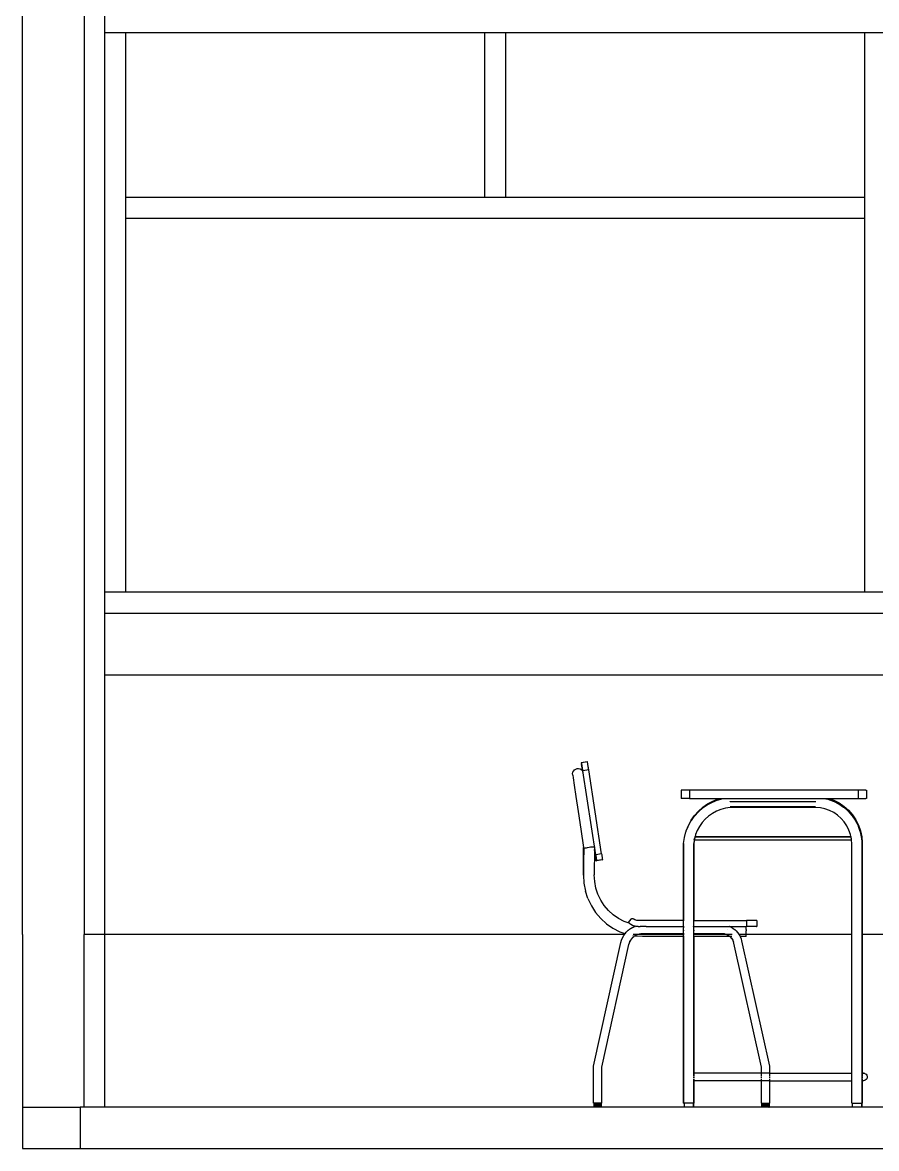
# Model space of a CAD drawing. Header units: metres. Extents: x -16.9 to 18.7, y -3.2 to 1.
# Drawn here: x -15.69 to -13.615, y -3.168 to -0.434 of the extents above; entities that cross this region are included whole.
import ezdxf

# ---------------------------------------------------------------- set-up
doc = ezdxf.new("R2010")
doc.units = ezdxf.units.M
doc.layers.add('SectionCutEdges', color=7, linetype='Continuous')

msp = doc.modelspace()

# ---------------------------------------------------------------- linework, layer by layer
for p, q in [((-15.4899, -0.4591), (-15.4899, -0.4083)), ((-15.4899, -1.8175), (-15.4899, -0.4591)), ((-15.4391, -0.4591), (-15.4899, -0.4591)), ((-15.4391, -0.8591), (-15.4391, -0.4591)), ((-14.5663, -0.4591), (-15.4391, -0.4591)), ((-14.5663, -0.8591), (-14.5663, -0.4591)), ((-14.5155, -0.4591), (-14.5663, -0.4591)), ((-13.6428, -0.4591), (-14.5155, -0.4591)), ((-14.5155, -0.8591), (-14.5155, -0.4591)), ((-13.6428, -0.8591), (-13.6428, -0.4591)), ((-13.592, -0.4591), (-13.6428, -0.4591)), ((-15.4391, -0.9099), (-15.4391, -0.8591)), ((-14.5663, -0.8591), (-15.4391, -0.8591)), ((-14.5155, -0.8591), (-14.5663, -0.8591)), ((-13.6428, -0.8591), (-14.5155, -0.8591)), ((-13.6428, -0.9099), (-13.6428, -0.8591)), ((-15.4391, -1.8175), (-15.4391, -0.9099)), ((-13.6428, -0.9099), (-15.4391, -0.9099)), ((-13.6428, -1.8175), (-13.6428, -0.9099)), ((-15.4899, -1.8683), (-15.4899, -1.8175)), ((-15.4391, -1.8175), (-15.4899, -1.8175)), ((-13.6428, -1.8175), (-15.4391, -1.8175)), ((-13.592, -1.8175), (-13.6428, -1.8175)), ((-15.4899, -1.8683), (-11.7449, -1.8683)), ((-15.4899, -2.0183), (-15.4899, -1.8683)), ((-15.4899, -2.0183), (-11.7449, -2.0183)), ((-15.4899, -2.6483), (-15.4899, -2.0183)), ((-14.3178, -2.2294), (-14.332, -2.2317)), ((-14.3311, -2.2317), (-14.332, -2.2317)), ((-14.332, -2.2317), (-14.332, -2.2319)), ((-14.332, -2.2319), (-14.3319, -2.2324)), ((-14.3319, -2.2324), (-14.3318, -2.2332)), ((-14.3318, -2.2332), (-14.3316, -2.2343)), ((-14.3316, -2.2343), (-14.3314, -2.2358)), ((-14.3302, -2.2438), (-14.3314, -2.2358)), ((-14.3169, -2.2294), (-14.3311, -2.2317)), ((-14.331, -2.2319), (-14.3311, -2.2317)), ((-14.3309, -2.2324), (-14.331, -2.2319)), ((-14.3308, -2.2332), (-14.3309, -2.2324)), ((-14.3306, -2.2344), (-14.3308, -2.2332)), ((-14.3304, -2.2358), (-14.3306, -2.2344)), ((-14.3301, -2.2374), (-14.3304, -2.2358)), ((-14.3298, -2.2394), (-14.3301, -2.2374)), ((-14.3295, -2.2415), (-14.3298, -2.2394)), ((-14.3292, -2.2438), (-14.3295, -2.2415)), ((-14.3169, -2.2294), (-14.3178, -2.2294)), ((-14.3169, -2.2296), (-14.3169, -2.2294)), ((-14.3168, -2.2301), (-14.3169, -2.2296)), ((-14.3166, -2.2309), (-14.3168, -2.2301)), ((-14.3165, -2.232), (-14.3166, -2.2309)), ((-14.3162, -2.2334), (-14.3165, -2.232)), ((-14.316, -2.2351), (-14.3162, -2.2334)), ((-14.3157, -2.237), (-14.316, -2.2351)), ((-14.3153, -2.2392), (-14.3157, -2.237)), ((-14.315, -2.2414), (-14.3153, -2.2392)), ((-14.3146, -2.2438), (-14.315, -2.2414)), ((-14.3529, -2.2578), (-14.3521, -2.2544)), ((-14.3528, -2.2614), (-14.3529, -2.2578)), ((-14.3528, -2.2614), (-14.3519, -2.2679)), ((-14.3521, -2.2544), (-14.3504, -2.2512)), ((-14.3519, -2.2679), (-14.3493, -2.2857)), ((-14.3504, -2.2512), (-14.3481, -2.2486)), ((-14.3481, -2.2486), (-14.3451, -2.2467)), ((-14.3451, -2.2467), (-14.3418, -2.2457)), ((-14.3418, -2.2457), (-14.3384, -2.2456)), ((-14.3384, -2.2456), (-14.335, -2.2465)), ((-14.335, -2.2465), (-14.332, -2.2482)), ((-14.332, -2.2482), (-14.3295, -2.2507)), ((-14.329, -2.2515), (-14.3302, -2.2438)), ((-14.3295, -2.2507), (-14.329, -2.2515)), ((-14.3288, -2.2462), (-14.3292, -2.2438)), ((-14.329, -2.2515), (-14.328, -2.2583)), ((-14.329, -2.2515), (-14.3283, -2.2527)), ((-14.3284, -2.2487), (-14.3288, -2.2462)), ((-14.328, -2.2512), (-14.3284, -2.2487)), ((-14.3139, -2.2489), (-14.328, -2.2512)), ((-14.2969, -2.4549), (-14.328, -2.2512)), ((-14.3142, -2.2463), (-14.3146, -2.2438)), ((-14.3139, -2.2489), (-14.3142, -2.2463)), ((-14.2827, -2.4528), (-14.3139, -2.2489)), ((-14.3493, -2.2857), (-14.3451, -2.3136)), ((-14.3451, -2.3136), (-14.3396, -2.3501)), ((-14.0889, -2.2983), (-14.089, -2.2983)), ((-14.089, -2.2983), (-14.089, -2.3183)), ((-14.0889, -2.3183), (-14.089, -2.3183)), ((-14.0884, -2.2983), (-14.0889, -2.2983)), ((-14.0884, -2.3183), (-14.0889, -2.3183)), ((-14.0875, -2.2983), (-14.0884, -2.2983)), ((-14.0875, -2.3183), (-14.0884, -2.3183)), ((-14.0864, -2.2983), (-14.0875, -2.2983)), ((-14.0864, -2.3183), (-14.0875, -2.3183)), ((-14.0849, -2.2983), (-14.0864, -2.2983)), ((-14.0849, -2.3183), (-14.0864, -2.3183)), ((-14.0832, -2.2983), (-14.0849, -2.2983)), ((-14.0832, -2.3183), (-14.0849, -2.3183)), ((-14.0812, -2.2983), (-14.0832, -2.2983)), ((-14.0812, -2.3183), (-14.0832, -2.3183)), ((-14.079, -2.2983), (-14.0812, -2.2983)), ((-14.079, -2.3183), (-14.0812, -2.3183)), ((-14.0767, -2.2983), (-14.079, -2.2983)), ((-14.0767, -2.3183), (-14.079, -2.3183)), ((-14.0742, -2.2983), (-14.0767, -2.2983)), ((-14.0742, -2.3183), (-14.0767, -2.3183)), ((-14.0716, -2.2983), (-14.0742, -2.2983)), ((-14.0716, -2.3183), (-14.0742, -2.3183)), ((-14.069, -2.2983), (-14.0716, -2.2983)), ((-14.069, -2.3183), (-14.0716, -2.3183)), ((-13.659, -2.2983), (-14.069, -2.2983)), ((-14.069, -2.2983), (-14.069, -2.3183)), ((-14.069, -2.3183), (-13.9951, -2.3183)), ((-14.0133, -2.3269), (-14, -2.3217)), ((-14.0126, -2.3246), (-13.9993, -2.3194)), ((-14, -2.3217), (-13.9986, -2.3214)), ((-13.9993, -2.3194), (-13.9951, -2.3183)), ((-13.9986, -2.3214), (-13.9871, -2.3183)), ((-13.9951, -2.3183), (-13.9935, -2.3183)), ((-13.9935, -2.3183), (-13.9887, -2.3183)), ((-13.9887, -2.3183), (-13.9871, -2.3183)), ((-13.9871, -2.3183), (-13.9862, -2.3183)), ((-13.9862, -2.3183), (-13.985, -2.3184)), ((-13.985, -2.3183), (-13.9848, -2.3183)), ((-13.985, -2.3184), (-13.9848, -2.3183)), ((-13.9848, -2.3183), (-13.9759, -2.3183)), ((-13.9759, -2.3183), (-13.9718, -2.3183)), ((-13.9718, -2.3183), (-13.7618, -2.3183)), ((-13.7618, -2.3183), (-13.7545, -2.3183)), ((-13.7545, -2.3183), (-13.7476, -2.3183)), ((-13.7476, -2.3183), (-13.7442, -2.3183)), ((-13.7442, -2.3183), (-13.7422, -2.3183)), ((-13.7422, -2.3183), (-13.7331, -2.3202)), ((-13.7422, -2.3183), (-13.7384, -2.3183)), ((-13.7384, -2.3183), (-13.7325, -2.3183)), ((-13.7331, -2.3202), (-13.733, -2.3203)), ((-13.733, -2.3203), (-13.7195, -2.3249)), ((-13.7325, -2.3183), (-13.7325, -2.3183)), ((-13.7325, -2.3183), (-13.7312, -2.3183)), ((-13.7312, -2.3183), (-13.659, -2.3183)), ((-13.7312, -2.3183), (-13.7186, -2.3227)), ((-13.7186, -2.3227), (-13.7055, -2.3292)), ((-13.6564, -2.2983), (-13.659, -2.2983)), ((-13.659, -2.2983), (-13.659, -2.3183)), ((-13.659, -2.3183), (-13.6564, -2.3183)), ((-13.6539, -2.2983), (-13.6564, -2.2983)), ((-13.6564, -2.3183), (-13.6539, -2.3183)), ((-13.6514, -2.2983), (-13.6539, -2.2983)), ((-13.6539, -2.3183), (-13.6514, -2.3183)), ((-13.649, -2.2983), (-13.6514, -2.2983)), ((-13.6514, -2.3183), (-13.649, -2.3183)), ((-13.6469, -2.2983), (-13.649, -2.2983)), ((-13.649, -2.3183), (-13.6469, -2.3183)), ((-13.6449, -2.2983), (-13.6469, -2.2983)), ((-13.6469, -2.3183), (-13.6449, -2.3183)), ((-13.6432, -2.2983), (-13.6449, -2.2983)), ((-13.6449, -2.3183), (-13.6432, -2.3183)), ((-13.6417, -2.2983), (-13.6432, -2.2983)), ((-13.6432, -2.3183), (-13.6417, -2.3183)), ((-13.6406, -2.2983), (-13.6417, -2.2983)), ((-13.6417, -2.3183), (-13.6406, -2.3183)), ((-13.6406, -2.2983), (-13.639, -2.2983)), ((-13.639, -2.3183), (-13.6406, -2.3183)), ((-13.639, -2.2983), (-13.639, -2.3183)), ((-14.3396, -2.3501), (-14.3331, -2.3931)), ((-14.0569, -2.3596), (-14.0475, -2.349)), ((-14.0562, -2.3602), (-14.0482, -2.3513)), ((-14.0482, -2.3513), (-14.0466, -2.3498)), ((-14.0475, -2.349), (-14.0368, -2.3395)), ((-14.0466, -2.3498), (-14.0376, -2.3418)), ((-14.0376, -2.3418), (-14.0359, -2.3406)), ((-14.0368, -2.3395), (-14.0251, -2.3313)), ((-14.0359, -2.3406), (-14.0259, -2.3336)), ((-14.0259, -2.3336), (-14.0246, -2.3329)), ((-14.0251, -2.3313), (-14.0126, -2.3246)), ((-14.0246, -2.3329), (-14.0243, -2.3327)), ((-14.0243, -2.3327), (-14.0133, -2.3269)), ((-14.0031, -2.3491), (-14.0131, -2.3545)), ((-13.9925, -2.3449), (-14.0031, -2.3491)), ((-13.9815, -2.3421), (-13.9925, -2.3449)), ((-13.9703, -2.3405), (-13.9815, -2.3421)), ((-13.9704, -2.326), (-13.9713, -2.3262)), ((-13.9704, -2.326), (-13.9713, -2.3262)), ((-13.9696, -2.3382), (-13.9705, -2.3383)), ((-13.9704, -2.326), (-13.7621, -2.326)), ((-13.9704, -2.326), (-13.7621, -2.326)), ((-13.7626, -2.3405), (-13.9703, -2.3405)), ((-13.7625, -2.3382), (-13.9696, -2.3382)), ((-13.7509, -2.3414), (-13.7626, -2.3405)), ((-13.7397, -2.3438), (-13.7509, -2.3414)), ((-13.7288, -2.3475), (-13.7397, -2.3438)), ((-13.7186, -2.3526), (-13.7288, -2.3475)), ((-13.7195, -2.3249), (-13.7193, -2.325)), ((-13.7193, -2.325), (-13.7067, -2.3313)), ((-13.7067, -2.3313), (-13.7063, -2.3315)), ((-13.7063, -2.3315), (-13.6948, -2.3392)), ((-13.7055, -2.3292), (-13.6934, -2.3374)), ((-13.6948, -2.3392), (-13.6941, -2.3397)), ((-13.6941, -2.3397), (-13.684, -2.3486)), ((-13.6934, -2.3374), (-13.6824, -2.347)), ((-13.684, -2.3486), (-13.6832, -2.3493)), ((-13.6832, -2.3493), (-13.6744, -2.3593)), ((-13.6824, -2.347), (-13.6728, -2.358)), ((-14.0718, -2.3839), (-14.0651, -2.3713)), ((-14.0714, -2.3841), (-14.0658, -2.3736)), ((-14.0658, -2.3736), (-14.0645, -2.3717)), ((-14.0651, -2.3713), (-14.0569, -2.3596)), ((-14.0645, -2.3717), (-14.0577, -2.3619)), ((-14.0577, -2.3619), (-14.0562, -2.3602)), ((-14.0385, -2.377), (-14.045, -2.3864)), ((-14.031, -2.3685), (-14.0385, -2.377)), ((-14.0224, -2.361), (-14.031, -2.3685)), ((-14.0131, -2.3545), (-14.0224, -2.361)), ((-13.7091, -2.359), (-13.7186, -2.3526)), ((-13.7004, -2.3666), (-13.7091, -2.359)), ((-13.6929, -2.3752), (-13.7004, -2.3666)), ((-13.6865, -2.3847), (-13.6929, -2.3752)), ((-13.6744, -2.3593), (-13.6735, -2.3603)), ((-13.6735, -2.3603), (-13.6663, -2.3711)), ((-13.6728, -2.358), (-13.6646, -2.3701)), ((-13.6663, -2.3711), (-13.6654, -2.3724)), ((-13.6654, -2.3724), (-13.6594, -2.3843)), ((-13.6646, -2.3701), (-13.6581, -2.3832)), ((-14.3331, -2.3931), (-14.3264, -2.4372)), ((-14.0814, -2.4132), (-14.0778, -2.3995)), ((-14.0778, -2.3995), (-14.0773, -2.3983)), ((-14.0773, -2.3983), (-14.077, -2.3972)), ((-14.0773, -2.3983), (-14.0769, -2.3972)), ((-14.077, -2.3972), (-14.0718, -2.3839)), ((-14.0769, -2.3972), (-14.0726, -2.3862)), ((-14.0726, -2.3862), (-14.0715, -2.3841)), ((-14.0715, -2.3841), (-14.0714, -2.3841)), ((-14.0541, -2.4059), (-14.0554, -2.4109)), ((-14.0541, -2.4059), (-14.0545, -2.407)), ((-14.0504, -2.3964), (-14.0541, -2.4059)), ((-14.045, -2.3864), (-14.0504, -2.3964)), ((-13.6814, -2.395), (-13.6865, -2.3847)), ((-13.6776, -2.4058), (-13.6814, -2.395)), ((-13.6765, -2.4109), (-13.6776, -2.4058)), ((-13.6594, -2.3843), (-13.6588, -2.3855)), ((-13.6588, -2.3855), (-13.6547, -2.3974)), ((-13.6581, -2.3832), (-13.6533, -2.397)), ((-13.6547, -2.3974), (-13.654, -2.3993)), ((-13.654, -2.3993), (-13.6515, -2.4115)), ((-13.6533, -2.397), (-13.6503, -2.4113)), ((-14.0833, -2.4275), (-14.0814, -2.4132)), ((-14.0833, -2.6145), (-14.0833, -2.4275)), ((-14.0826, -2.6145), (-14.0826, -2.4275)), ((-14.0586, -2.4268), (-14.059, -2.4292)), ((-14.059, -2.4292), (-14.059, -2.6145)), ((-14.0575, -2.4189), (-14.0586, -2.4268)), ((-14.0571, -2.4189), (-14.0582, -2.4269)), ((-14.0582, -2.4269), (-14.0582, -2.6145)), ((-14.058, -2.4189), (-14.0575, -2.4189)), ((-14.0579, -2.4185), (-14.0575, -2.4185)), ((-14.0574, -2.418), (-14.0575, -2.4185)), ((-14.0575, -2.4185), (-14.0575, -2.4189)), ((-14.0575, -2.4185), (-14.057, -2.4185)), ((-14.0575, -2.4189), (-14.0571, -2.4189)), ((-14.0574, -2.418), (-14.0568, -2.4158)), ((-14.057, -2.4185), (-14.0571, -2.4189)), ((-14.0571, -2.4189), (-13.6751, -2.4189)), ((-14.0567, -2.4158), (-14.057, -2.4185)), ((-14.057, -2.4185), (-13.6751, -2.4185)), ((-14.0567, -2.4154), (-14.0568, -2.4158)), ((-14.0565, -2.4144), (-14.0567, -2.4154)), ((-14.0557, -2.4114), (-14.0565, -2.4144)), ((-14.0555, -2.4114), (-14.0563, -2.4144)), ((-14.0556, -2.4109), (-14.0557, -2.4114)), ((-14.0557, -2.4114), (-14.0555, -2.4114)), ((-14.0545, -2.407), (-14.0556, -2.4109)), ((-14.0556, -2.4109), (-14.0554, -2.4109)), ((-14.0554, -2.4109), (-14.0555, -2.4114)), ((-14.0555, -2.4114), (-13.6764, -2.4114)), ((-14.0554, -2.4109), (-13.6765, -2.4109)), ((-13.6764, -2.4114), (-13.6765, -2.4109)), ((-13.6758, -2.4144), (-13.6764, -2.4114)), ((-13.6756, -2.4154), (-13.6758, -2.4144)), ((-13.6755, -2.4158), (-13.6756, -2.4154)), ((-13.6752, -2.417), (-13.6755, -2.4158)), ((-13.6751, -2.4185), (-13.6752, -2.417)), ((-13.6751, -2.4185), (-13.6747, -2.4185)), ((-13.6751, -2.4189), (-13.6751, -2.4185)), ((-13.6743, -2.4288), (-13.6751, -2.4189)), ((-13.6751, -2.4189), (-13.6747, -2.4189)), ((-13.6743, -2.6483), (-13.6743, -2.4288)), ((-13.6515, -2.4115), (-13.6511, -2.4136)), ((-13.6511, -2.4136), (-13.6501, -2.4256)), ((-13.6503, -2.4113), (-13.6492, -2.4256)), ((-13.6501, -2.4256), (-13.65, -2.4279)), ((-13.65, -2.4279), (-13.65, -2.6483)), ((-13.6492, -2.4256), (-13.6492, -2.6483)), ((-14.3268, -2.5048), (-14.3264, -2.4372)), ((-14.3264, -2.4372), (-14.326, -2.4401)), ((-14.326, -2.4401), (-14.3264, -2.4725)), ((-14.326, -2.4401), (-14.3259, -2.4401)), ((-14.3259, -2.4401), (-14.3256, -2.4396)), ((-14.3256, -2.4396), (-14.3243, -2.4391)), ((-14.3243, -2.4391), (-14.3223, -2.4384)), ((-14.3223, -2.4384), (-14.3196, -2.4378)), ((-14.3196, -2.4378), (-14.3165, -2.4371)), ((-14.3165, -2.4371), (-14.3131, -2.4365)), ((-14.3131, -2.4365), (-14.3097, -2.436)), ((-14.3097, -2.436), (-14.3066, -2.4356)), ((-14.3066, -2.4356), (-14.3038, -2.4354)), ((-14.3038, -2.4354), (-14.3017, -2.4354)), ((-14.3017, -2.4354), (-14.3004, -2.4355)), ((-14.3004, -2.4355), (-14.2999, -2.4358)), ((-14.3004, -2.439), (-14.3004, -2.4392)), ((-14.2999, -2.4421), (-14.3004, -2.5039)), ((-14.2999, -2.4358), (-14.2999, -2.4421)), ((-14.2968, -2.4629), (-14.2999, -2.4421)), ((-14.2827, -2.4528), (-14.2969, -2.4549)), ((-14.2969, -2.4549), (-14.2966, -2.4568)), ((-14.2966, -2.4568), (-14.2964, -2.4587)), ((-14.2964, -2.4587), (-14.2961, -2.4605)), ((-14.2961, -2.4605), (-14.2958, -2.4622)), ((-14.2827, -2.4528), (-14.2824, -2.4547)), ((-14.2824, -2.4547), (-14.2821, -2.4566)), ((-14.2821, -2.4566), (-14.2819, -2.4584)), ((-14.2819, -2.4584), (-14.2816, -2.4601)), ((-14.2816, -2.4601), (-14.2814, -2.4617)), ((-14.3264, -2.4725), (-14.3268, -2.5048)), ((-14.2961, -2.4672), (-14.2968, -2.4629)), ((-14.2959, -2.4682), (-14.2961, -2.4672)), ((-14.2958, -2.4689), (-14.2959, -2.4682)), ((-14.2958, -2.4622), (-14.2956, -2.4637)), ((-14.2957, -2.4693), (-14.2958, -2.4689)), ((-14.2958, -2.4694), (-14.2957, -2.4697)), ((-14.2958, -2.4694), (-14.2957, -2.4697)), ((-14.2957, -2.4694), (-14.2957, -2.4693)), ((-14.2957, -2.4694), (-14.2947, -2.4694)), ((-14.2957, -2.4694), (-14.2957, -2.4697)), ((-14.2957, -2.4694), (-14.2957, -2.4697)), ((-14.2956, -2.4637), (-14.2954, -2.4652)), ((-14.2954, -2.4652), (-14.2952, -2.4664)), ((-14.2952, -2.4664), (-14.295, -2.4675)), ((-14.295, -2.4675), (-14.2949, -2.4683)), ((-14.2949, -2.4683), (-14.2948, -2.4689)), ((-14.2815, -2.4674), (-14.2948, -2.4693)), ((-14.2948, -2.4689), (-14.2948, -2.4693)), ((-14.2948, -2.4693), (-14.2947, -2.4694)), ((-14.2805, -2.4674), (-14.2947, -2.4694)), ((-14.2947, -2.4697), (-14.2947, -2.4694)), ((-14.2947, -2.4697), (-14.2947, -2.4694)), ((-14.2815, -2.4674), (-14.2805, -2.4674)), ((-14.2814, -2.4617), (-14.2812, -2.4631)), ((-14.2812, -2.4631), (-14.281, -2.4644)), ((-14.281, -2.4644), (-14.2808, -2.4654)), ((-14.2808, -2.4654), (-14.2807, -2.4663)), ((-14.2807, -2.4663), (-14.2806, -2.4669)), ((-14.2806, -2.4669), (-14.2805, -2.4673)), ((-14.2805, -2.4673), (-14.2805, -2.4674)), ((-14.3268, -2.5048), (-14.3256, -2.5238)), ((-14.2994, -2.5203), (-14.3004, -2.5039)), ((-14.3256, -2.5238), (-14.3219, -2.543)), ((-14.3159, -2.5615), (-14.3219, -2.543)), ((-14.2964, -2.5359), (-14.2994, -2.5203)), ((-14.2914, -2.551), (-14.2964, -2.5359)), ((-14.3159, -2.5615), (-14.3075, -2.579)), ((-14.2846, -2.5653), (-14.2914, -2.551)), ((-14.2761, -2.5785), (-14.2846, -2.5653)), ((-14.3075, -2.579), (-14.2971, -2.5952)), ((-14.2971, -2.5952), (-14.2847, -2.6099)), ((-14.266, -2.5905), (-14.2761, -2.5785)), ((-14.2544, -2.601), (-14.266, -2.5905)), ((-14.2847, -2.6099), (-14.2705, -2.6228)), ((-14.2705, -2.6228), (-14.2549, -2.6336)), ((-14.2417, -2.6099), (-14.2544, -2.601)), ((-14.2279, -2.6169), (-14.2417, -2.6099)), ((-14.2159, -2.6211), (-14.2279, -2.6169)), ((-14.2112, -2.6116), (-14.2178, -2.6194)), ((-14.2159, -2.6211), (-14.2178, -2.6194)), ((-14.2151, -2.6219), (-14.2159, -2.6211)), ((-14.2151, -2.6219), (-14.2136, -2.6229)), ((-14.2117, -2.6242), (-14.2136, -2.6229)), ((-14.2114, -2.6245), (-14.2117, -2.6242)), ((-14.2073, -2.6266), (-14.2114, -2.6245)), ((-14.2107, -2.6113), (-14.2112, -2.6116)), ((-14.2101, -2.6111), (-14.2107, -2.6113)), ((-14.2096, -2.6109), (-14.2101, -2.6111)), ((-14.209, -2.6108), (-14.2096, -2.6109)), ((-14.2083, -2.6107), (-14.209, -2.6108)), ((-14.2077, -2.6106), (-14.2083, -2.6107)), ((-14.2071, -2.6107), (-14.2077, -2.6106)), ((-14.2065, -2.6108), (-14.2071, -2.6107)), ((-14.2059, -2.6109), (-14.2065, -2.6108)), ((-14.2053, -2.6111), (-14.2059, -2.6109)), ((-14.2048, -2.6113), (-14.2053, -2.6111)), ((-14.2042, -2.6116), (-14.2048, -2.6113)), ((-14.2019, -2.6129), (-14.2042, -2.6116)), ((-14.1993, -2.6137), (-14.2019, -2.6129)), ((-14.1968, -2.6143), (-14.1993, -2.6137)), ((-14.1941, -2.6145), (-14.1968, -2.6143)), ((-14.1739, -2.6145), (-14.1941, -2.6145)), ((-14.0833, -2.6145), (-14.1739, -2.6145)), ((-14.0826, -2.6145), (-14.0833, -2.6145)), ((-14.0833, -2.6292), (-14.0833, -2.6145)), ((-14.0817, -2.6145), (-14.0826, -2.6145)), ((-14.059, -2.6145), (-14.0594, -2.6145)), ((-14.0586, -2.6145), (-14.059, -2.6145)), ((-14.059, -2.6145), (-14.059, -2.6292)), ((-14.0582, -2.6145), (-14.0586, -2.6145)), ((-14.0582, -2.6145), (-13.9307, -2.6145)), ((-13.9307, -2.6145), (-13.9307, -2.6292)), ((-13.9274, -2.6145), (-13.9307, -2.6145)), ((-13.9242, -2.6145), (-13.9274, -2.6145)), ((-13.9211, -2.6145), (-13.9242, -2.6145)), ((-13.9181, -2.6145), (-13.9211, -2.6145)), ((-13.9154, -2.6145), (-13.9181, -2.6145)), ((-13.9129, -2.6145), (-13.9154, -2.6145)), ((-13.9107, -2.6145), (-13.9129, -2.6145)), ((-13.9089, -2.6145), (-13.9107, -2.6145)), ((-13.9074, -2.6145), (-13.9089, -2.6145)), ((-13.9064, -2.6145), (-13.9074, -2.6145)), ((-13.9055, -2.6145), (-13.9064, -2.6145)), ((-13.9055, -2.6145), (-13.9055, -2.6292)), ((-15.4899, -2.6483), (-15.5399, -2.6483)), ((-15.4899, -3.0683), (-15.4899, -2.6483)), ((-14.227, -2.6483), (-15.4899, -2.6483)), ((-14.2549, -2.6336), (-14.238, -2.6423)), ((-14.238, -2.6423), (-14.2258, -2.6466)), ((-14.2317, -2.6564), (-14.2288, -2.651)), ((-14.2316, -2.6564), (-14.2287, -2.6511)), ((-14.2288, -2.651), (-14.227, -2.6483)), ((-14.2287, -2.651), (-14.2269, -2.6483)), ((-14.2287, -2.6511), (-14.2287, -2.651)), ((-14.227, -2.6483), (-14.2258, -2.6466)), ((-14.2269, -2.6483), (-14.227, -2.6483)), ((-14.2269, -2.6483), (-14.2257, -2.6466)), ((-14.2266, -2.6483), (-14.2269, -2.6483)), ((-14.2258, -2.6466), (-14.2257, -2.6466)), ((-14.2257, -2.6466), (-14.2254, -2.6462)), ((-14.2257, -2.6466), (-14.2255, -2.6467)), ((-14.2255, -2.6467), (-14.2254, -2.6467)), ((-14.2254, -2.6462), (-14.2253, -2.646)), ((-14.2253, -2.646), (-14.2245, -2.6451)), ((-14.2245, -2.6451), (-14.223, -2.6433)), ((-14.223, -2.6433), (-14.2213, -2.6414)), ((-14.2213, -2.6414), (-14.2209, -2.641)), ((-14.2209, -2.641), (-14.2182, -2.6385)), ((-14.2182, -2.6385), (-14.2174, -2.6378)), ((-14.2174, -2.6378), (-14.2168, -2.6372)), ((-14.2168, -2.6372), (-14.2147, -2.6357)), ((-14.2148, -2.6357), (-14.212, -2.6337)), ((-14.2147, -2.6357), (-14.212, -2.6337)), ((-14.212, -2.6337), (-14.2107, -2.6329)), ((-14.212, -2.6337), (-14.2119, -2.6337)), ((-14.2119, -2.6337), (-14.2106, -2.6329)), ((-14.2106, -2.6329), (-14.2067, -2.6307)), ((-14.203, -2.6281), (-14.2073, -2.6266)), ((-14.2067, -2.6307), (-14.2062, -2.6305)), ((-14.206, -2.6515), (-14.2065, -2.6514)), ((-14.2062, -2.6305), (-14.2017, -2.6285)), ((-14.2032, -2.6483), (-14.2061, -2.6483)), ((-14.2059, -2.6515), (-14.206, -2.6515)), ((-14.2044, -2.6536), (-14.2025, -2.6522)), ((-14.2043, -2.6536), (-14.2024, -2.6522)), ((-14.2014, -2.6284), (-14.203, -2.6281)), ((-14.2025, -2.6522), (-14.2029, -2.6521)), ((-14.2025, -2.6522), (-14.2017, -2.6516)), ((-14.2024, -2.6522), (-14.2025, -2.6522)), ((-14.2024, -2.6522), (-14.2017, -2.6517)), ((-14.2017, -2.6524), (-14.2024, -2.6522)), ((-14.2012, -2.6484), (-14.2023, -2.6483)), ((-14.2017, -2.6285), (-14.2014, -2.6284)), ((-14.2017, -2.6517), (-14.2012, -2.6514)), ((-14.1834, -2.6536), (-14.2017, -2.6524)), ((-14.1988, -2.6289), (-14.2014, -2.6284)), ((-14.1953, -2.6483), (-14.2012, -2.6484)), ((-14.2012, -2.6514), (-14.1999, -2.6506)), ((-14.1999, -2.6506), (-14.198, -2.6495)), ((-14.199, -2.6307), (-14.199, -2.6306)), ((-14.1986, -2.629), (-14.1988, -2.6289)), ((-14.1946, -2.6292), (-14.1986, -2.629)), ((-14.198, -2.6495), (-14.1962, -2.6487)), ((-14.1962, -2.6487), (-14.1961, -2.6487)), ((-14.1961, -2.6487), (-14.1953, -2.6483)), ((-14.1953, -2.6483), (-14.1952, -2.6483)), ((-14.1952, -2.6483), (-14.1946, -2.6481)), ((-14.0833, -2.6483), (-14.1952, -2.6483)), ((-14.194, -2.6292), (-14.1946, -2.6292)), ((-14.1946, -2.6481), (-14.1945, -2.6481)), ((-14.1945, -2.6481), (-14.1911, -2.647)), ((-14.194, -2.6292), (-14.1892, -2.6292)), ((-14.1911, -2.647), (-14.191, -2.647)), ((-14.191, -2.647), (-14.1874, -2.6464)), ((-14.1739, -2.6292), (-14.1892, -2.6292)), ((-14.1874, -2.6464), (-14.1873, -2.6464)), ((-14.1873, -2.6464), (-14.1833, -2.6461)), ((-14.1833, -2.6461), (-14.1832, -2.6461)), ((-14.1832, -2.6461), (-14.0833, -2.6461)), ((-14.1739, -2.6292), (-14.0833, -2.6292)), ((-14.0833, -2.6302), (-14.0833, -2.6292)), ((-14.0833, -2.6292), (-14.0826, -2.6292)), ((-14.0833, -2.6302), (-14.0833, -2.6327)), ((-14.0833, -2.633), (-14.0833, -2.6327)), ((-14.0833, -2.6354), (-14.0833, -2.633)), ((-14.0833, -2.6382), (-14.0833, -2.6354)), ((-14.0833, -2.6399), (-14.0833, -2.6382)), ((-14.0833, -2.6407), (-14.0833, -2.6399)), ((-14.0833, -2.6429), (-14.0833, -2.6407)), ((-14.0833, -2.6434), (-14.0833, -2.6429)), ((-14.0833, -2.6457), (-14.0833, -2.6434)), ((-14.0833, -2.6461), (-14.0833, -2.6457)), ((-14.0833, -2.6461), (-14.0817, -2.6461)), ((-14.0833, -2.6467), (-14.0833, -2.6461)), ((-14.0833, -2.6483), (-14.0833, -2.6467)), ((-14.0833, -2.6496), (-14.0833, -2.6483)), ((-14.0826, -2.6483), (-14.0833, -2.6483)), ((-14.0833, -2.6518), (-14.0833, -2.6496)), ((-14.0833, -2.6536), (-14.0833, -2.6518)), ((-14.0826, -2.6302), (-14.0826, -2.6292)), ((-14.0826, -2.6292), (-14.0817, -2.6292)), ((-14.0826, -2.6399), (-14.0826, -2.6382)), ((-14.0826, -2.6483), (-14.0826, -2.6467)), ((-14.0826, -2.6496), (-14.0826, -2.6483)), ((-14.0817, -2.6483), (-14.0826, -2.6483)), ((-14.0826, -2.6536), (-14.0826, -2.6518)), ((-14.0594, -2.6292), (-14.059, -2.6292)), ((-14.0594, -2.6461), (-14.059, -2.6461)), ((-14.059, -2.6292), (-14.0586, -2.6292)), ((-14.059, -2.6302), (-14.059, -2.6292)), ((-14.059, -2.6302), (-14.059, -2.6327)), ((-14.059, -2.6327), (-14.059, -2.633)), ((-14.059, -2.633), (-14.059, -2.6354)), ((-14.059, -2.6354), (-14.059, -2.6382)), ((-14.059, -2.6382), (-14.059, -2.6399)), ((-14.059, -2.6399), (-14.059, -2.6407)), ((-14.059, -2.6407), (-14.059, -2.6429)), ((-14.059, -2.6429), (-14.059, -2.6434)), ((-14.059, -2.6434), (-14.059, -2.6457)), ((-14.059, -2.6457), (-14.059, -2.6461)), ((-14.059, -2.6461), (-13.9899, -2.6461)), ((-14.059, -2.6461), (-14.059, -2.6467)), ((-14.059, -2.6467), (-14.059, -2.6496)), ((-14.059, -2.6496), (-14.059, -2.6518)), ((-14.059, -2.6518), (-14.059, -2.6536)), ((-14.0586, -2.6292), (-14.0582, -2.6292)), ((-14.0582, -2.6292), (-13.9847, -2.6292)), ((-14.0582, -2.6292), (-14.0582, -2.6302)), ((-14.0582, -2.6382), (-14.0582, -2.6399)), ((-14.0582, -2.6467), (-14.0582, -2.6483)), ((-14.0582, -2.6483), (-14.0582, -2.6496)), ((-13.979, -2.6483), (-14.0582, -2.6483)), ((-14.0582, -2.6518), (-14.0582, -2.6536)), ((-13.9899, -2.6461), (-13.9864, -2.6463)), ((-13.9864, -2.6463), (-13.9841, -2.6467)), ((-13.9847, -2.6292), (-13.9845, -2.6292)), ((-13.9845, -2.6292), (-13.9797, -2.6292)), ((-13.9841, -2.6467), (-13.984, -2.6467)), ((-13.9832, -2.6469), (-13.984, -2.6467)), ((-13.9832, -2.6469), (-13.9803, -2.6478)), ((-13.9803, -2.6478), (-13.9802, -2.6478)), ((-13.9802, -2.6478), (-13.979, -2.6483)), ((-13.9797, -2.6292), (-13.974, -2.6292)), ((-13.9789, -2.6483), (-13.979, -2.6483)), ((-13.9731, -2.6483), (-13.9789, -2.6483)), ((-13.9789, -2.6483), (-13.9773, -2.6491)), ((-13.9773, -2.6491), (-13.9764, -2.6496)), ((-13.9773, -2.6491), (-13.9772, -2.6491)), ((-13.9772, -2.6491), (-13.9763, -2.6496)), ((-13.9769, -2.6377), (-13.9769, -2.6377)), ((-13.9763, -2.6496), (-13.9744, -2.6507)), ((-13.9744, -2.6507), (-13.9729, -2.6518)), ((-13.974, -2.6292), (-13.9739, -2.6293)), ((-13.9739, -2.6293), (-13.9714, -2.6292)), ((-13.973, -2.6518), (-13.9719, -2.6526)), ((-13.9729, -2.6518), (-13.9719, -2.6525)), ((-13.9687, -2.6483), (-13.9722, -2.6483)), ((-13.9719, -2.6525), (-13.9718, -2.6526)), ((-13.9707, -2.6292), (-13.9714, -2.6292)), ((-13.9707, -2.6292), (-13.9686, -2.6302)), ((-13.9707, -2.6292), (-13.9309, -2.6292)), ((-13.9686, -2.6483), (-13.9687, -2.6483)), ((-13.9686, -2.6302), (-13.9686, -2.6302)), ((-13.9686, -2.6302), (-13.9685, -2.6302)), ((-13.965, -2.6483), (-13.9686, -2.6483)), ((-13.9685, -2.6302), (-13.9684, -2.6302)), ((-13.9684, -2.6302), (-13.9637, -2.6329)), ((-13.9637, -2.6329), (-13.9635, -2.633)), ((-13.9635, -2.633), (-13.9593, -2.6362)), ((-13.9593, -2.6362), (-13.9591, -2.6363)), ((-13.9592, -2.6363), (-13.9554, -2.6399)), ((-13.9591, -2.6363), (-13.9553, -2.6399)), ((-13.9553, -2.6399), (-13.9552, -2.64)), ((-13.9552, -2.64), (-13.9522, -2.6434)), ((-13.9522, -2.6434), (-13.9515, -2.6442)), ((-13.9515, -2.6442), (-13.9498, -2.6467)), ((-13.9492, -2.6483), (-13.9502, -2.6483)), ((-13.9498, -2.6467), (-13.9487, -2.6483)), ((-13.9309, -2.6483), (-13.9487, -2.6483)), ((-13.9487, -2.6483), (-13.9484, -2.6488)), ((-13.9485, -2.6488), (-13.9481, -2.6496)), ((-13.9484, -2.6488), (-13.948, -2.6496)), ((-13.948, -2.6496), (-13.9468, -2.6518)), ((-13.9469, -2.6518), (-13.9459, -2.6536)), ((-13.9468, -2.6518), (-13.9458, -2.6536)), ((-13.9309, -2.6302), (-13.9309, -2.6292)), ((-13.9309, -2.6292), (-13.9307, -2.6292)), ((-13.9309, -2.633), (-13.9309, -2.6302)), ((-13.9309, -2.6363), (-13.9309, -2.633)), ((-13.9309, -2.6363), (-13.9309, -2.6399)), ((-13.9309, -2.6434), (-13.9309, -2.6399)), ((-13.9309, -2.6467), (-13.9309, -2.6434)), ((-13.9309, -2.6467), (-13.9309, -2.6483)), ((-13.9309, -2.6483), (-13.9309, -2.6496)), ((-13.6743, -2.6483), (-13.9309, -2.6483)), ((-13.9309, -2.6518), (-13.9309, -2.6496)), ((-13.9309, -2.6536), (-13.9309, -2.6518)), ((-13.9274, -2.6292), (-13.9307, -2.6292)), ((-13.9242, -2.6292), (-13.9274, -2.6292)), ((-13.9211, -2.6292), (-13.9242, -2.6292)), ((-13.9181, -2.6292), (-13.9211, -2.6292)), ((-13.9154, -2.6292), (-13.9181, -2.6292)), ((-13.9129, -2.6292), (-13.9154, -2.6292)), ((-13.9107, -2.6292), (-13.9129, -2.6292)), ((-13.9089, -2.6292), (-13.9107, -2.6292)), ((-13.9074, -2.6292), (-13.9089, -2.6292)), ((-13.9064, -2.6292), (-13.9074, -2.6292)), ((-13.9064, -2.6292), (-13.9055, -2.6292)), ((-13.6739, -2.6483), (-13.6743, -2.6483)), ((-13.6743, -2.9855), (-13.6743, -2.6483)), ((-13.65, -2.6483), (-13.6504, -2.6483)), ((-13.6492, -2.6483), (-13.65, -2.6483)), ((-13.65, -2.6483), (-13.65, -2.9855)), ((-13.6492, -2.6483), (-13.6492, -2.9855)), ((-12.477, -2.6483), (-13.6492, -2.6483)), ((-14.3025, -2.9682), (-14.2356, -2.6678)), ((-14.3024, -2.9682), (-14.2355, -2.6679)), ((-14.2823, -2.9706), (-14.216, -2.6731)), ((-14.2356, -2.6678), (-14.234, -2.6622)), ((-14.2355, -2.6678), (-14.2339, -2.6622)), ((-14.2355, -2.6679), (-14.2355, -2.6678)), ((-14.234, -2.6622), (-14.2317, -2.6564)), ((-14.2339, -2.6622), (-14.2316, -2.6565)), ((-14.2339, -2.6622), (-14.2339, -2.6622)), ((-14.2316, -2.6565), (-14.2316, -2.6564)), ((-14.216, -2.6731), (-14.2149, -2.6691)), ((-14.215, -2.6691), (-14.2136, -2.6656)), ((-14.2149, -2.6691), (-14.2135, -2.6656)), ((-14.2136, -2.6656), (-14.2118, -2.6622)), ((-14.2135, -2.6656), (-14.2117, -2.6622)), ((-14.2118, -2.6622), (-14.2117, -2.6621)), ((-14.2117, -2.6622), (-14.2095, -2.6591)), ((-14.2095, -2.6591), (-14.207, -2.6562)), ((-14.2071, -2.6561), (-14.2044, -2.6536)), ((-14.207, -2.6562), (-14.2043, -2.6536)), ((-14.0833, -2.6536), (-14.1834, -2.6536)), ((-14.0833, -3.0583), (-14.0833, -2.6536)), ((-14.0826, -2.6536), (-14.0833, -2.6536)), ((-14.0826, -3.0583), (-14.0826, -2.6536)), ((-14.0817, -2.6536), (-14.0826, -2.6536)), ((-14.059, -2.6536), (-14.0594, -2.6536)), ((-14.059, -2.6536), (-14.059, -2.9855)), ((-14.0586, -2.6536), (-14.059, -2.6536)), ((-14.0582, -2.6536), (-14.0586, -2.6536)), ((-13.9708, -2.6536), (-14.0582, -2.6536)), ((-14.0582, -2.6536), (-14.0582, -2.9855)), ((-13.9719, -2.6526), (-13.9708, -2.6536)), ((-13.9718, -2.6526), (-13.9707, -2.6536)), ((-13.9708, -2.6536), (-13.9695, -2.6548)), ((-13.9707, -2.6536), (-13.9708, -2.6536)), ((-13.9707, -2.6536), (-13.9695, -2.6547)), ((-13.9686, -2.6536), (-13.9707, -2.6536)), ((-13.9695, -2.6547), (-13.9694, -2.6548)), ((-13.9695, -2.6548), (-13.9674, -2.6573)), ((-13.9694, -2.6548), (-13.9673, -2.6572)), ((-13.9685, -2.6536), (-13.9686, -2.6536)), ((-13.9664, -2.6536), (-13.9683, -2.6536)), ((-13.9674, -2.6573), (-13.9655, -2.66)), ((-13.9673, -2.6572), (-13.9673, -2.6573)), ((-13.9673, -2.6573), (-13.9655, -2.6599)), ((-13.9663, -2.6536), (-13.9664, -2.6536)), ((-13.9655, -2.6599), (-13.9654, -2.66)), ((-13.9655, -2.66), (-13.964, -2.6629)), ((-13.9654, -2.66), (-13.9639, -2.6628)), ((-13.964, -2.6629), (-13.9628, -2.6659)), ((-13.9639, -2.6628), (-13.9639, -2.6629)), ((-13.9639, -2.6629), (-13.9627, -2.6659)), ((-13.9628, -2.6659), (-13.9618, -2.6694)), ((-13.9627, -2.6659), (-13.9626, -2.6659)), ((-13.9626, -2.6659), (-13.9617, -2.6694)), ((-13.9618, -2.6694), (-13.8947, -2.9706)), ((-13.9617, -2.6694), (-13.8946, -2.9706)), ((-13.9617, -2.6694), (-13.9617, -2.6694)), ((-13.9604, -2.669), (-13.9604, -2.669)), ((-13.9598, -2.6649), (-13.9598, -2.6649)), ((-13.9459, -2.6536), (-13.9461, -2.6536)), ((-13.9459, -2.6536), (-13.9458, -2.6537)), ((-13.9458, -2.6536), (-13.9459, -2.6536)), ((-13.9458, -2.6536), (-13.9457, -2.6537)), ((-13.9309, -2.6536), (-13.9458, -2.6536)), ((-13.9458, -2.6537), (-13.9437, -2.659)), ((-13.9457, -2.6537), (-13.9436, -2.659)), ((-13.9437, -2.659), (-13.9437, -2.659)), ((-13.9436, -2.659), (-13.9422, -2.6641)), ((-13.9422, -2.6641), (-13.8745, -2.9682)), ((-14.3025, -3.0585), (-14.3025, -2.9682)), ((-14.3024, -3.0585), (-14.3024, -2.9682)), ((-14.2823, -3.0585), (-14.2823, -2.9706)), ((-13.8947, -2.9706), (-13.8947, -2.9855)), ((-13.8946, -2.9706), (-13.8946, -2.9855)), ((-13.8746, -2.9682), (-13.8746, -2.9855)), ((-13.8745, -2.9682), (-13.8745, -2.9855)), ((-14.059, -2.9855), (-14.0594, -2.9855)), ((-14.059, -3.0038), (-14.0594, -3.0038)), ((-14.059, -2.9855), (-14.059, -2.9867)), ((-14.0586, -2.9855), (-14.059, -2.9855)), ((-14.059, -2.9882), (-14.059, -2.9923)), ((-14.059, -2.9947), (-14.059, -2.997)), ((-14.059, -2.9992), (-14.059, -3.0026)), ((-14.059, -3.0035), (-14.059, -3.0038)), ((-14.059, -3.0038), (-14.059, -3.0583)), ((-14.0586, -3.0038), (-14.059, -3.0038)), ((-14.0582, -2.9855), (-14.0586, -2.9855)), ((-14.0582, -3.0038), (-14.0586, -3.0038)), ((-13.8947, -2.9855), (-14.0582, -2.9855)), ((-14.0582, -2.9855), (-14.0582, -2.9867)), ((-14.0582, -2.9882), (-14.0582, -2.9923)), ((-14.0582, -2.9947), (-14.0582, -2.997)), ((-14.0582, -2.9992), (-14.0582, -3.0026)), ((-14.0582, -3.0035), (-14.0582, -3.0038)), ((-13.8947, -3.0038), (-14.0582, -3.0038)), ((-14.0582, -3.0038), (-14.0582, -3.0583)), ((-13.8947, -2.9855), (-13.8947, -2.9867)), ((-13.8946, -2.9855), (-13.8947, -2.9855)), ((-13.8947, -2.9882), (-13.8947, -2.9923)), ((-13.8947, -2.9947), (-13.8947, -2.997)), ((-13.8947, -2.9992), (-13.8947, -3.0026)), ((-13.8947, -3.0035), (-13.8947, -3.0038)), ((-13.8947, -3.0038), (-13.8947, -3.0585)), ((-13.8946, -3.0038), (-13.8947, -3.0038)), ((-13.8946, -2.9855), (-13.8946, -2.9867)), ((-13.8942, -2.9855), (-13.8946, -2.9855)), ((-13.8946, -2.9882), (-13.8946, -2.9923)), ((-13.8946, -2.9947), (-13.8946, -2.997)), ((-13.8946, -2.9992), (-13.8946, -3.0026)), ((-13.8946, -3.0035), (-13.8946, -3.0038)), ((-13.8946, -3.0038), (-13.8946, -3.0585)), ((-13.8942, -3.0038), (-13.8946, -3.0038)), ((-13.8932, -2.9855), (-13.8942, -2.9855)), ((-13.8932, -3.0038), (-13.8942, -3.0038)), ((-13.8915, -2.9855), (-13.8932, -2.9855)), ((-13.8915, -3.0038), (-13.8932, -3.0038)), ((-13.8894, -2.9855), (-13.8915, -2.9855)), ((-13.8894, -3.0038), (-13.8915, -3.0038)), ((-13.8869, -2.9855), (-13.8894, -2.9855)), ((-13.8869, -3.0038), (-13.8894, -3.0038)), ((-13.8843, -2.9855), (-13.8869, -2.9855)), ((-13.8843, -3.0038), (-13.8869, -3.0038)), ((-13.8817, -2.9855), (-13.8843, -2.9855)), ((-13.8817, -3.0038), (-13.8843, -3.0038)), ((-13.8793, -2.9855), (-13.8817, -2.9855)), ((-13.8793, -3.0038), (-13.8817, -3.0038)), ((-13.8773, -2.9855), (-13.8793, -2.9855)), ((-13.8773, -3.0038), (-13.8793, -3.0038)), ((-13.8757, -2.9855), (-13.8773, -2.9855)), ((-13.8757, -3.0038), (-13.8773, -3.0038)), ((-13.8748, -2.9855), (-13.8757, -2.9855)), ((-13.8748, -3.0038), (-13.8757, -3.0038)), ((-13.8746, -2.9855), (-13.8748, -2.9855)), ((-13.8746, -3.0038), (-13.8748, -3.0038)), ((-13.8746, -2.9855), (-13.8746, -2.9867)), ((-13.8745, -2.9855), (-13.8746, -2.9855)), ((-13.8746, -2.9882), (-13.8746, -2.9923)), ((-13.8746, -2.9947), (-13.8746, -2.997)), ((-13.8746, -2.9992), (-13.8746, -3.0026)), ((-13.8746, -3.0035), (-13.8746, -3.0038)), ((-13.8746, -3.0038), (-13.8746, -3.0585)), ((-13.8745, -3.0038), (-13.8746, -3.0038)), ((-13.8745, -2.9855), (-13.8745, -2.9867)), ((-13.8745, -2.9855), (-13.6743, -2.9855)), ((-13.8745, -2.9882), (-13.8745, -2.9923)), ((-13.8745, -2.9947), (-13.8745, -2.997)), ((-13.8745, -2.9992), (-13.8745, -3.0026)), ((-13.8745, -3.0035), (-13.8745, -3.0038)), ((-13.8745, -3.0038), (-13.8745, -3.0585)), ((-13.8745, -3.0038), (-13.6743, -3.0038)), ((-13.6743, -2.9867), (-13.6743, -2.9855)), ((-13.6739, -2.9855), (-13.6743, -2.9855)), ((-13.6743, -2.9882), (-13.6743, -2.9867)), ((-13.6743, -2.9923), (-13.6743, -2.9882)), ((-13.6743, -2.9935), (-13.6743, -2.9923)), ((-13.6743, -2.997), (-13.6743, -2.9947)), ((-13.6743, -2.9992), (-13.6743, -2.997)), ((-13.6743, -3.0026), (-13.6743, -2.9992)), ((-13.6743, -3.0029), (-13.6743, -3.0026)), ((-13.6743, -3.0038), (-13.6743, -3.0029)), ((-13.6743, -3.0583), (-13.6743, -3.0038)), ((-13.6739, -3.0038), (-13.6743, -3.0038)), ((-13.6504, -2.9855), (-13.65, -2.9855)), ((-13.6504, -2.9865), (-13.65, -2.9864)), ((-13.6504, -3.0038), (-13.65, -3.0038)), ((-13.65, -2.9855), (-13.65, -2.9864)), ((-13.65, -2.9855), (-13.6492, -2.9855)), ((-13.65, -2.9864), (-13.6492, -2.986)), ((-13.65, -2.9864), (-13.65, -2.9867)), ((-13.65, -2.9867), (-13.65, -2.987)), ((-13.65, -2.987), (-13.65, -2.9923)), ((-13.65, -2.9923), (-13.65, -2.9947)), ((-13.65, -2.9947), (-13.65, -2.997)), ((-13.65, -2.997), (-13.65, -2.9992)), ((-13.65, -2.9992), (-13.65, -3.0026)), ((-13.65, -3.0026), (-13.65, -3.0035)), ((-13.65, -3.0035), (-13.65, -3.0038)), ((-13.65, -3.0038), (-13.65, -3.0583)), ((-13.65, -3.0038), (-13.6492, -3.0038)), ((-13.6492, -2.9855), (-13.6492, -2.986)), ((-13.6463, -2.9855), (-13.6492, -2.9855)), ((-13.6492, -2.986), (-13.6486, -2.9858)), ((-13.6492, -2.986), (-13.6492, -2.9867)), ((-13.6492, -2.9877), (-13.6492, -2.9923)), ((-13.6492, -2.9947), (-13.6492, -2.997)), ((-13.6492, -2.9992), (-13.6492, -3.0026)), ((-13.6492, -3.0035), (-13.6492, -3.0038)), ((-13.6492, -3.0038), (-13.6492, -3.0583)), ((-13.6463, -3.0038), (-13.6492, -3.0038)), ((-13.6486, -2.9858), (-13.6463, -2.9855)), ((-13.6463, -3.0038), (-13.6486, -3.0035)), ((-13.6463, -2.9855), (-13.6439, -2.9858)), ((-13.6439, -3.0035), (-13.6463, -3.0038)), ((-13.6439, -2.9858), (-13.6417, -2.9867)), ((-13.6417, -3.0026), (-13.6439, -3.0035)), ((-13.6417, -2.9867), (-13.6398, -2.9882)), ((-13.6398, -3.0011), (-13.6417, -3.0026)), ((-13.6398, -2.9882), (-13.6383, -2.9901)), ((-13.6383, -2.9992), (-13.6398, -3.0011)), ((-13.6383, -2.9901), (-13.6374, -2.9923)), ((-13.6374, -2.997), (-13.6383, -2.9992)), ((-13.6374, -2.9923), (-13.6371, -2.9947)), ((-13.6371, -2.9947), (-13.6374, -2.997)), ((-14.3024, -3.0585), (-14.3025, -3.0585)), ((-14.3022, -3.0585), (-14.3024, -3.0585)), ((-14.3021, -3.0585), (-14.3022, -3.0585)), ((-14.3014, -3.0585), (-14.3021, -3.0585)), ((-14.3014, -3.0585), (-14.3014, -3.0683)), ((-14.3014, -3.0585), (-14.3013, -3.0585)), ((-14.3013, -3.0585), (-14.3013, -3.0683)), ((-14.3011, -3.0585), (-14.3013, -3.0585)), ((-14.301, -3.0585), (-14.3011, -3.0585)), ((-14.301, -3.0585), (-14.301, -3.0683)), ((-14.3002, -3.0585), (-14.301, -3.0585)), ((-14.3002, -3.0585), (-14.3002, -3.0683)), ((-14.2996, -3.0585), (-14.3002, -3.0585)), ((-14.2988, -3.0585), (-14.2996, -3.0585)), ((-14.2988, -3.0585), (-14.2988, -3.0683)), ((-14.2975, -3.0585), (-14.2988, -3.0585)), ((-14.297, -3.0585), (-14.2975, -3.0585)), ((-14.297, -3.0585), (-14.297, -3.0683)), ((-14.2951, -3.0585), (-14.297, -3.0585)), ((-14.2948, -3.0585), (-14.2951, -3.0585)), ((-14.2948, -3.0585), (-14.2948, -3.0683)), ((-14.2925, -3.0585), (-14.2948, -3.0585)), ((-14.2925, -3.0585), (-14.2925, -3.0683)), ((-14.2902, -3.0585), (-14.2925, -3.0585)), ((-14.2902, -3.0585), (-14.2902, -3.0683)), ((-14.2899, -3.0585), (-14.2902, -3.0585)), ((-14.288, -3.0585), (-14.2899, -3.0585)), ((-14.288, -3.0585), (-14.288, -3.0683)), ((-14.2875, -3.0585), (-14.288, -3.0585)), ((-14.2861, -3.0585), (-14.2875, -3.0585)), ((-14.2861, -3.0585), (-14.2861, -3.0683)), ((-14.2854, -3.0585), (-14.2861, -3.0585)), ((-14.2847, -3.0585), (-14.2854, -3.0585)), ((-14.2847, -3.0585), (-14.2847, -3.0683)), ((-14.2837, -3.0585), (-14.2847, -3.0585)), ((-14.2837, -3.0585), (-14.2837, -3.0683)), ((-14.2837, -3.0585), (-14.2835, -3.0585)), ((-14.2835, -3.0585), (-14.2835, -3.0683)), ((-14.2834, -3.0585), (-14.2835, -3.0585)), ((-14.2834, -3.0585), (-14.2834, -3.0683)), ((-14.2834, -3.0585), (-14.2828, -3.0585)), ((-14.2826, -3.0585), (-14.2828, -3.0585)), ((-14.2823, -3.0585), (-14.2826, -3.0585)), ((-14.0833, -3.0583), (-14.0826, -3.0583)), ((-14.0826, -3.0583), (-14.082, -3.0583)), ((-14.0817, -3.0583), (-14.082, -3.0583)), ((-14.082, -3.0583), (-14.082, -3.0683)), ((-14.0817, -3.0583), (-14.0817, -3.0583)), ((-14.0806, -3.0583), (-14.0817, -3.0583)), ((-14.0798, -3.0583), (-14.0806, -3.0583)), ((-14.0788, -3.0583), (-14.0798, -3.0583)), ((-14.0773, -3.0583), (-14.0788, -3.0583)), ((-14.0766, -3.0583), (-14.0773, -3.0583)), ((-14.0743, -3.0583), (-14.0766, -3.0583)), ((-14.074, -3.0583), (-14.0743, -3.0583)), ((-14.0712, -3.0583), (-14.074, -3.0583)), ((-14.0683, -3.0583), (-14.0712, -3.0583)), ((-14.068, -3.0583), (-14.0683, -3.0583)), ((-14.0657, -3.0583), (-14.068, -3.0583)), ((-14.0651, -3.0583), (-14.0657, -3.0583)), ((-14.0635, -3.0583), (-14.0651, -3.0583)), ((-14.0625, -3.0583), (-14.0635, -3.0583)), ((-14.0617, -3.0583), (-14.0625, -3.0583)), ((-14.0607, -3.0583), (-14.0617, -3.0583)), ((-14.0606, -3.0583), (-14.0607, -3.0583)), ((-14.0603, -3.0583), (-14.0606, -3.0583)), ((-14.0603, -3.0583), (-14.0603, -3.0683)), ((-14.0603, -3.0583), (-14.0596, -3.0583)), ((-14.0596, -3.0583), (-14.0594, -3.0583)), ((-14.0594, -3.0583), (-14.0593, -3.0583)), ((-14.0593, -3.0583), (-14.0593, -3.0683)), ((-14.0593, -3.0583), (-14.059, -3.0583)), ((-14.059, -3.0583), (-14.0586, -3.0583)), ((-14.0586, -3.0583), (-14.0582, -3.0583)), ((-13.8947, -3.0585), (-13.8946, -3.0585)), ((-13.8946, -3.0585), (-13.8942, -3.0585)), ((-13.8942, -3.0585), (-13.894, -3.0585)), ((-13.894, -3.0585), (-13.894, -3.0683)), ((-13.894, -3.0585), (-13.8939, -3.0585)), ((-13.8939, -3.0585), (-13.8939, -3.0683)), ((-13.8939, -3.0585), (-13.8936, -3.0585)), ((-13.8936, -3.0585), (-13.8936, -3.0683)), ((-13.8936, -3.0585), (-13.8932, -3.0585)), ((-13.8932, -3.0585), (-13.8926, -3.0585)), ((-13.8926, -3.0585), (-13.8926, -3.0683)), ((-13.8926, -3.0585), (-13.8915, -3.0585)), ((-13.8915, -3.0585), (-13.891, -3.0585)), ((-13.891, -3.0585), (-13.891, -3.0683)), ((-13.891, -3.0585), (-13.8894, -3.0585)), ((-13.8894, -3.0585), (-13.8891, -3.0585)), ((-13.8891, -3.0585), (-13.8891, -3.0683)), ((-13.8891, -3.0585), (-13.8869, -3.0585)), ((-13.8869, -3.0585), (-13.8868, -3.0585)), ((-13.8868, -3.0585), (-13.8868, -3.0683)), ((-13.8868, -3.0585), (-13.8843, -3.0585)), ((-13.8843, -3.0585), (-13.8843, -3.0683)), ((-13.8843, -3.0585), (-13.8819, -3.0585)), ((-13.8819, -3.0585), (-13.8819, -3.0683)), ((-13.8819, -3.0585), (-13.8817, -3.0585)), ((-13.8817, -3.0585), (-13.8797, -3.0585)), ((-13.8797, -3.0585), (-13.8797, -3.0683)), ((-13.8797, -3.0585), (-13.8793, -3.0585)), ((-13.8793, -3.0585), (-13.8778, -3.0585)), ((-13.8778, -3.0585), (-13.8778, -3.0683)), ((-13.8778, -3.0585), (-13.8773, -3.0585)), ((-13.8773, -3.0585), (-13.8763, -3.0585)), ((-13.8763, -3.0585), (-13.8763, -3.0683)), ((-13.8763, -3.0585), (-13.8757, -3.0585)), ((-13.8757, -3.0585), (-13.8753, -3.0585)), ((-13.8753, -3.0585), (-13.8753, -3.0683)), ((-13.8753, -3.0585), (-13.8752, -3.0585)), ((-13.8752, -3.0585), (-13.8752, -3.0683)), ((-13.8748, -3.0585), (-13.8752, -3.0585)), ((-13.8746, -3.0585), (-13.8748, -3.0585)), ((-13.8746, -3.0585), (-13.8745, -3.0585)), ((-13.6739, -3.0583), (-13.6743, -3.0583)), ((-13.6739, -3.0583), (-13.6737, -3.0583)), ((-13.6737, -3.0583), (-13.6737, -3.0683)), ((-13.6733, -3.0583), (-13.6737, -3.0583)), ((-13.6733, -3.0583), (-13.6727, -3.0583)), ((-13.6727, -3.0583), (-13.6721, -3.0583)), ((-13.6721, -3.0583), (-13.6708, -3.0583)), ((-13.6708, -3.0583), (-13.6703, -3.0583)), ((-13.6703, -3.0583), (-13.6683, -3.0583)), ((-13.6683, -3.0583), (-13.6679, -3.0583)), ((-13.6679, -3.0583), (-13.6653, -3.0583)), ((-13.6653, -3.0583), (-13.6651, -3.0583)), ((-13.6651, -3.0583), (-13.6622, -3.0583)), ((-13.6622, -3.0583), (-13.6592, -3.0583)), ((-13.6592, -3.0583), (-13.659, -3.0583)), ((-13.659, -3.0583), (-13.6564, -3.0583)), ((-13.6564, -3.0583), (-13.6561, -3.0583)), ((-13.6561, -3.0583), (-13.654, -3.0583)), ((-13.654, -3.0583), (-13.6535, -3.0583)), ((-13.6535, -3.0583), (-13.6522, -3.0583)), ((-13.6522, -3.0583), (-13.6516, -3.0583)), ((-13.6516, -3.0583), (-13.651, -3.0583)), ((-13.651, -3.0583), (-13.6506, -3.0583)), ((-13.6506, -3.0583), (-13.6505, -3.0583)), ((-13.6506, -3.0583), (-13.6506, -3.0683)), ((-13.6505, -3.0583), (-13.6505, -3.0683)), ((-13.6505, -3.0583), (-13.6504, -3.0583)), ((-13.65, -3.0583), (-13.6504, -3.0583)), ((-13.6492, -3.0583), (-13.65, -3.0583)), ((-15.6899, -3.0683), (-15.6899, -3.1683)), ((-15.6899, -3.1683), (-15.5499, -3.1683))]:
    msp.add_line(p, q)
at = {"layer": 'SectionCutEdges'}
for p, q in [((-15.5399, -0.1522), (-15.5399, -2.6483)), ((-15.6899, -2.6483), (-15.6899, -0.208)), ((-15.6899, -2.6483), (-15.6899, -3.0683)), ((-15.5399, -3.0683), (-15.5399, -2.6483)), ((-15.6899, -3.0683), (-15.5499, -3.0683)), ((-15.5499, -3.0683), (-15.5499, -3.1683)), ((-15.5399, -3.0683), (-15.5499, -3.0683)), ((-15.4899, -3.0683), (-15.5399, -3.0683)), ((-14.3014, -3.0683), (-15.4899, -3.0683)), ((-14.3013, -3.0683), (-14.3014, -3.0683)), ((-14.301, -3.0683), (-14.3013, -3.0683)), ((-14.3002, -3.0683), (-14.301, -3.0683)), ((-14.2988, -3.0683), (-14.3002, -3.0683)), ((-14.297, -3.0683), (-14.2988, -3.0683)), ((-14.2948, -3.0683), (-14.297, -3.0683)), ((-14.2925, -3.0683), (-14.2948, -3.0683)), ((-14.2902, -3.0683), (-14.2925, -3.0683)), ((-14.288, -3.0683), (-14.2902, -3.0683)), ((-14.2861, -3.0683), (-14.288, -3.0683)), ((-14.2847, -3.0683), (-14.2861, -3.0683)), ((-14.2837, -3.0683), (-14.2847, -3.0683)), ((-14.2835, -3.0683), (-14.2837, -3.0683)), ((-14.2834, -3.0683), (-14.2835, -3.0683)), ((-14.082, -3.0683), (-14.2834, -3.0683)), ((-14.0817, -3.0683), (-14.082, -3.0683)), ((-14.0806, -3.0683), (-14.0817, -3.0683)), ((-14.0788, -3.0683), (-14.0806, -3.0683)), ((-14.0766, -3.0683), (-14.0788, -3.0683)), ((-14.074, -3.0683), (-14.0766, -3.0683)), ((-14.0712, -3.0683), (-14.074, -3.0683)), ((-14.0683, -3.0683), (-14.0712, -3.0683)), ((-14.0657, -3.0683), (-14.0683, -3.0683)), ((-14.0635, -3.0683), (-14.0657, -3.0683)), ((-14.0617, -3.0683), (-14.0635, -3.0683)), ((-14.0607, -3.0683), (-14.0617, -3.0683)), ((-14.0603, -3.0683), (-14.0607, -3.0683)), ((-14.0596, -3.0683), (-14.0603, -3.0683)), ((-14.0593, -3.0683), (-14.0596, -3.0683)), ((-13.894, -3.0683), (-14.0593, -3.0683)), ((-13.8939, -3.0683), (-13.894, -3.0683)), ((-13.8936, -3.0683), (-13.8939, -3.0683)), ((-13.8926, -3.0683), (-13.8936, -3.0683)), ((-13.891, -3.0683), (-13.8926, -3.0683)), ((-13.8891, -3.0683), (-13.891, -3.0683)), ((-13.8868, -3.0683), (-13.8891, -3.0683)), ((-13.8843, -3.0683), (-13.8868, -3.0683)), ((-13.8819, -3.0683), (-13.8843, -3.0683)), ((-13.8797, -3.0683), (-13.8819, -3.0683)), ((-13.8778, -3.0683), (-13.8797, -3.0683)), ((-13.8763, -3.0683), (-13.8778, -3.0683)), ((-13.8763, -3.0683), (-13.8753, -3.0683)), ((-13.8752, -3.0683), (-13.8753, -3.0683)), ((-13.6737, -3.0683), (-13.8752, -3.0683)), ((-13.6733, -3.0683), (-13.6737, -3.0683)), ((-13.6721, -3.0683), (-13.6733, -3.0683)), ((-13.6703, -3.0683), (-13.6721, -3.0683)), ((-13.6679, -3.0683), (-13.6703, -3.0683)), ((-13.6651, -3.0683), (-13.6679, -3.0683)), ((-13.6622, -3.0683), (-13.6651, -3.0683)), ((-13.6592, -3.0683), (-13.6622, -3.0683)), ((-13.6564, -3.0683), (-13.6592, -3.0683)), ((-13.654, -3.0683), (-13.6564, -3.0683)), ((-13.6522, -3.0683), (-13.654, -3.0683)), ((-13.651, -3.0683), (-13.6522, -3.0683)), ((-13.6506, -3.0683), (-13.651, -3.0683)), ((-13.6505, -3.0683), (-13.6506, -3.0683)), ((-12.5514, -3.0683), (-13.6505, -3.0683)), ((-15.5499, -3.1683), (-7.6699, -3.1683))]:
    msp.add_line(p, q, dxfattribs=at)

doc.saveas('drawing.dxf')
